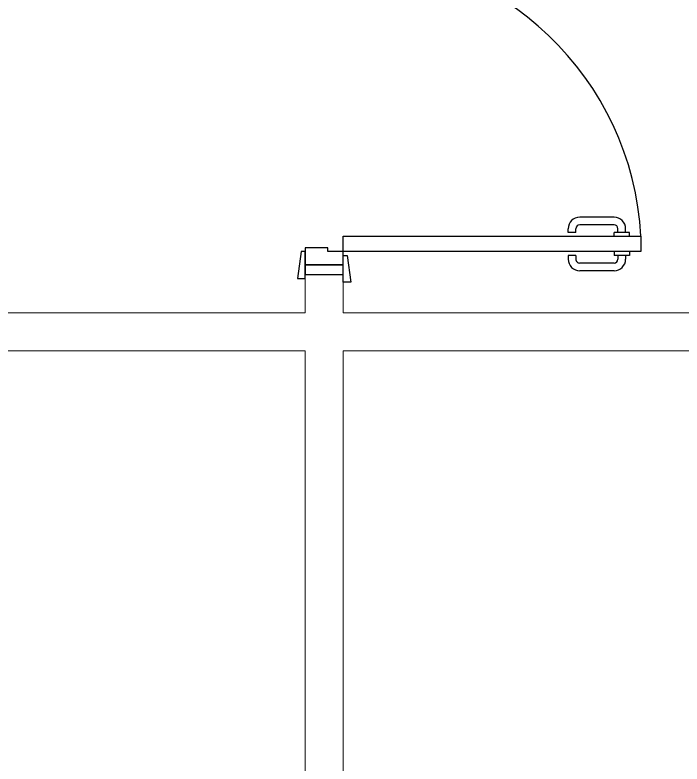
# Model space of a CAD drawing. Header units: millimetres. Extents: x 26027 to 581921, y 7230 to 233891.
# Drawn here: x 570595 to 572341, y 136070 to 138029 of the extents above; entities that cross this region are included whole.
import ezdxf

# ---------------------------------------------------------------- set-up
doc = ezdxf.new("R2010")
doc.units = ezdxf.units.MM
doc.header["$LTSCALE"] = 5
for name, color, linetype, lineweight in [('GE-ARCHITECTURAL_ELEMENTS', 8, 'Continuous', 30), ('Walls', 252, 'Continuous', 5), ('Wooden Joinery', 252, 'Continuous', 5)]:
    doc.layers.add(name, color=color, linetype=linetype, lineweight=lineweight)

# ---------------------------------------------------------------- blocks, each defined once
blk = doc.blocks.new('A$C72370EFE')
at = {"layer": 'GE-ARCHITECTURAL_ELEMENTS'}
for p, q in [((-0.01, -0.03), (-0.01, -0.07)), ((0, -0.03), (-0.01, -0.03)), ((0.04, -0.03), (0.05, -0.03)), ((0.05, -0.03), (0.05, -0.07)), ((-0.01, -0.04), (-0.02, -0.04)), ((0.05, -0.04), (0.06, -0.04)), ((-0.05, -0.07), (-0.05, -0.16)), ((-0.03, -0.07), (-0.03, -0.16)), ((-0.01, -0.06), (-0.02, -0.06)), ((0, -0.07), (-0.01, -0.07)), ((0.04, -0.07), (0.05, -0.07)), ((0.05, -0.06), (0.06, -0.06)), ((0.07, -0.07), (0.07, -0.16)), ((0.09, -0.07), (0.09, -0.16)), ((-0.01, -0.17), (-0.02, -0.17)), ((-0.01, -0.17), (-0.01, -0.19)), ((0.05, -0.17), (0.06, -0.17)), ((0.05, -0.17), (0.05, -0.19)), ((-0.01, -0.19), (-0.02, -0.19)), ((0.05, -0.19), (0.06, -0.19))]:
    blk.add_line(p, q, dxfattribs=at)
for centre, radius, start, end in [((-0.02, -0.07), 0.03, 90, 180), ((0.06, -0.07), 0.03, 0, 90), ((-0.02, -0.07), 0.01, 90, 180), ((0.06, -0.07), 0.01, 0, 90), ((-0.02, -0.16), 0.03, 180, 270), ((-0.02, -0.16), 0.01, 180, 270), ((0.06, -0.16), 0.01, 270, 0), ((0.06, -0.16), 0.03, 270, 0)]:
    blk.add_arc(centre, radius, start, end, dxfattribs=at)
blk = doc.blocks.new('A$C41DF7AD3')
at = {"layer": 'GE-ARCHITECTURAL_ELEMENTS', "elevation": 0}
for points in [[(820, 780), (820, 1559), (860, 1559), (860, 780)], [(70, 780), (70, 790), (0, 800), (0, 780)], [(870, 780), (870, 790), (940, 800), (940, 780)], [(80, 680), (80, 670), (10, 660), (10, 680)], [(860, 680), (860, 670), (930, 660), (930, 680)]]:
    blk.add_lwpolyline(points, close=True, dxfattribs=at)
for points in [[(45, 780), (45, 680), (20, 680), (20, 780), (45, 780)], [(45, 780), (80, 780), (80, 740), (90, 740), (90, 680), (45, 680), (45, 780)], [(895, 780), (860, 780), (860, 740), (850, 740), (850, 680), (895, 680), (895, 780)], [(895, 780), (895, 680), (920, 680), (920, 780), (895, 780)]]:
    blk.add_lwpolyline(points, dxfattribs=at)
at = {"layer": 'GE-ARCHITECTURAL_ELEMENTS'}
blk.add_arc((860, 780, 0), 780, 92.9397, 180, dxfattribs=at)
at = {"layer": 'GE-ARCHITECTURAL_ELEMENTS', "xscale": 999.9999999998856, "yscale": 999.9999999998856, "zscale": 999.9999999998856}
blk.add_blockref('A$C72370EFE', (820, 1559, 0), dxfattribs=at)

msp = doc.modelspace()

# ---------------------------------------------------------------- linework, layer by layer
at = {"layer": 'Walls'}
for p, q in [((571353.8, 137350.3, 0), (571453.8, 137350.3, 0)), ((574843.8, 137250.3), (571453.8, 137250.3)), ((574843.8, 137150.3), (571453.8, 137150.3))]:
    msp.add_line(p, q, dxfattribs=at)
at = {"layer": 'Walls', "elevation": 0}
for points in [[(571353.8, 137250.3), (571353.8, 137350.3)], [(571453.8, 137250.3), (571453.8, 137350.3)], [(571353.8, 137250.3), (567813.8, 137250.3), (567813.8, 135310.3)], [(571353.8, 137150.3), (567913.8, 137150.3), (567913.8, 135310.3)], [(571353.8, 137050.3), (571353.8, 137150.3)], [(571453.8, 137050.3), (571453.8, 137150.3)], [(571353.8, 134030.3), (571353.8, 137060.3)], [(571453.8, 134030.3), (571453.8, 137060.3)]]:
    msp.add_lwpolyline(points, dxfattribs=at)

# ---------------------------------------------------------------- block references
at = {"layer": 'Wooden Joinery', "rotation": 270}
msp.add_blockref('A$C41DF7AD3', (570673.8, 138270.3, 0), dxfattribs=at)

doc.saveas('drawing.dxf')
